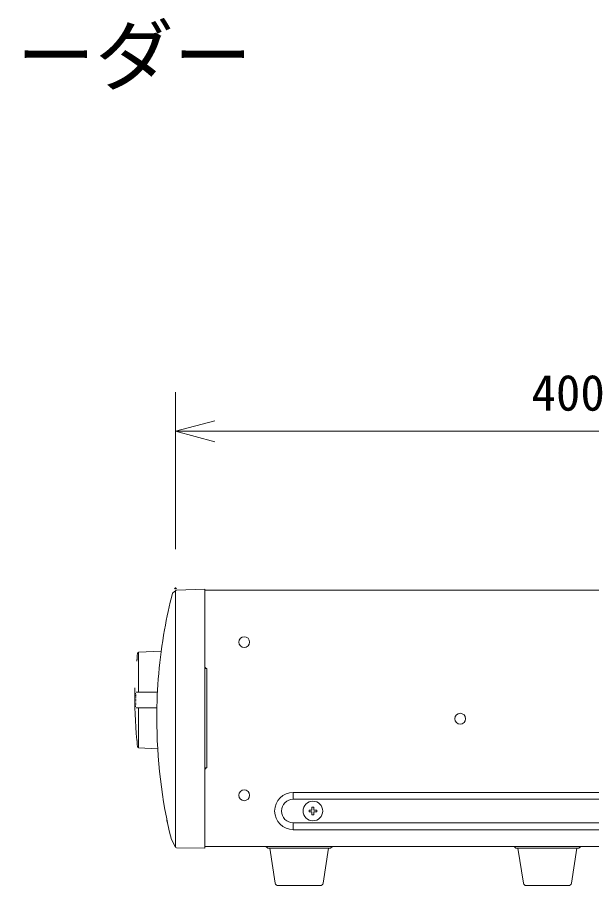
# Model space of a CAD drawing. Units: millimetres, scale not verified. Extents: x -62 to 63, y -57 to 57.
# Drawn here: x 4.58 to 33.83, y 12.92 to 57.14 of the extents above; entities that cross this region are included whole.
import ezdxf
from ezdxf.enums import TextEntityAlignment as Align

# ---------------------------------------------------------------- set-up
doc = ezdxf.new("R2010")
doc.units = ezdxf.units.MM
doc.header["$LTSCALE"] = 0.125
doc.header["$PDMODE"] = 32
doc.header["$PDSIZE"] = 0.0625
for name, color, linetype, lineweight in [('0-0_0', 7, 'Continuous', 9), ('0-4_GAIKEI', 7, 'Continuous', 9), ('0-5_SUNPO', 7, 'Continuous', 9)]:
    doc.layers.add(name, color=color, linetype=linetype, lineweight=lineweight)
doc.layers.add('0-1_DEFPOINTS', color=7, linetype='Continuous')
doc.layers.add('0-3_MOJI1', color=7, linetype='Continuous')
doc.styles.add('ＭＳ ゴシック', font='')
doc.styles.get('ＭＳ ゴシック').set_extended_font_data('MS Gothic')

# ---------------------------------------------------------------- blocks, each defined once
blk = doc.blocks.new('_OPEN30')
at = {"layer": '0-0_0'}
blk.add_line((0, 0), (-1, 0), dxfattribs=at)
blk.add_lwpolyline([(-1, 0.26795), (0, 0), (-1, -0.26795)], dxfattribs=at)
blk = doc.blocks.new('D4')
at = {"layer": '0-1_DEFPOINTS'}
for p in [(53.8434, 30.8679), (13.8434, 22.8679), (53.8434, 22.8679)]:
    blk.add_point(p, dxfattribs=at)
at = {"layer": '0-5_SUNPO'}
for p, q in [((13.8434, 24.8679), (13.8434, 32.8679)), ((53.8434, 24.8679), (53.8434, 32.8679)), ((15.8434, 30.8679), (51.8434, 30.8679))]:
    blk.add_line(p, q, dxfattribs=at)
at = {"layer": '0-5_SUNPO', "xscale": 2, "yscale": 2, "rotation": 180}
blk.add_blockref('_OPEN30', (13.8434, 30.8679), dxfattribs=at)
at = {"layer": '0-5_SUNPO', "xscale": 2, "yscale": 2}
blk.add_blockref('_OPEN30', (53.8434, 30.8679), dxfattribs=at)
at = {"layer": '0-5_SUNPO', "style": 'ＭＳ ゴシック'}
blk.add_text('400', height=1.833, dxfattribs=at).set_placement((31.9684, 31.3679), align=Align.BOTTOM_LEFT)

msp = doc.modelspace()

# ---------------------------------------------------------------- linework, layer by layer
at = {"layer": '0-4_GAIKEI', "color": 1, "lineweight": 18}
for p, q in [((12.6512, 27.9602), (12.4829, 27.8222)), ((10.746, 24.8032), (11.9076, 24.864)), ((10.746, 22.7722), (10.746, 24.8032)), ((10.6608, 24.352), (10.667, 24.413)), ((10.6824, 24.6169), (10.699, 24.7592)), ((10.6824, 24.6169), (10.6824, 24.4362)), ((14.2329, 23.9722), (14.1329, 23.9722)), ((14.2329, 18.9222), (14.2329, 23.9722)), ((10.5938, 22.6722), (10.5938, 22.723)), ((10.5938, 22.6722), (10.6208, 22.6722)), ((10.6208, 22.6587), (10.6205, 22.6587)), ((10.6208, 22.5927), (10.6206, 22.5927)), ((10.6208, 22.6587), (10.6208, 22.6722)), ((10.6208, 22.5927), (10.6208, 22.6137)), ((10.638, 22.7722), (11.7167, 22.7722)), ((10.6206, 22.1517), (10.6208, 22.1517)), ((10.6208, 22.5267), (10.6207, 22.5267)), ((10.6207, 22.2177), (10.6208, 22.2177)), ((10.6208, 22.5267), (10.6208, 22.5477)), ((10.6208, 22.4607), (10.6208, 22.4817)), ((10.6208, 22.3947), (10.6208, 22.4157)), ((10.6208, 22.3287), (10.6208, 22.3497)), ((10.6208, 22.2627), (10.6208, 22.2837)), ((10.6208, 22.1967), (10.6208, 22.2177)), ((10.6208, 22.1307), (10.6208, 22.1517)), ((10.5938, 22.0722), (10.6208, 22.0722)), ((10.5938, 22.0213), (10.5938, 22.0722)), ((10.6205, 22.0857), (10.6208, 22.0857)), ((10.6208, 22.0722), (10.6208, 22.0857)), ((10.638, 21.9722), (11.6882, 21.9722)), ((10.746, 19.9412), (10.746, 21.9722)), ((10.6824, 20.3081), (10.6824, 20.1275)), ((10.6824, 20.1275), (10.699, 19.9851)), ((10.746, 19.9412), (11.7287, 19.8897)), ((14.1329, 18.9222), (14.2329, 18.9222)), ((48.6329, 17.6722), (18.6329, 17.6722)), ((18.6329, 17.6722), (18.6329, 17.3222)), ((48.6329, 17.3222), (18.6329, 17.3222)), ((19.5829, 16.9172), (19.6829, 16.9172)), ((19.5829, 16.9172), (19.5829, 16.7722)), ((19.6829, 16.9172), (19.6829, 16.7722)), ((19.4379, 16.7722), (19.5829, 16.7722)), ((19.4379, 16.6722), (19.4379, 16.7722)), ((19.4379, 16.6722), (19.5829, 16.6722)), ((19.5829, 16.5272), (19.5829, 16.6722)), ((19.6829, 16.5272), (19.5829, 16.5272)), ((19.6829, 16.7722), (19.8279, 16.7722)), ((19.8279, 16.6722), (19.6829, 16.6722)), ((19.6829, 16.6722), (19.6829, 16.5272)), ((19.8279, 16.7722), (19.8279, 16.6722)), ((18.6329, 16.1222), (48.6329, 16.1222)), ((18.6329, 15.7722), (18.6329, 16.1222)), ((18.6329, 15.7722), (48.6329, 15.7722)), ((12.424, 15.2634), (12.6391, 14.8733)), ((17.2329, 14.9222), (17.3329, 14.8222)), ((20.5329, 14.8222), (17.3329, 14.8222)), ((17.7129, 13.0488), (17.4329, 14.8222)), ((20.1529, 13.0488), (20.4329, 14.8222)), ((20.6329, 14.9222), (20.5329, 14.8222)), ((29.8729, 14.9222), (29.9729, 14.8222)), ((33.1729, 14.8222), (29.9729, 14.8222)), ((30.3529, 13.0488), (30.0729, 14.8222)), ((32.7929, 13.0488), (33.0729, 14.8222)), ((33.2729, 14.9222), (33.1729, 14.8222)), ((20.0047, 12.9222), (17.8611, 12.9222)), ((32.6447, 12.9222), (30.5011, 12.9222))]:
    msp.add_line(p, q, dxfattribs=at)
at = {"layer": '0-4_GAIKEI', "lineweight": 18}
for p, q in [((12.6329, 14.8975), (12.6329, 27.9215)), ((14.1329, 28.0222), (12.6812, 27.9715)), ((14.1329, 28.0222), (14.1329, 14.8222)), ((14.1329, 27.9722), (52.5529, 27.9722)), ((12.682, 14.8475), (14.1329, 14.8222)), ((14.1329, 14.9222), (52.4329, 14.9222))]:
    msp.add_line(p, q, dxfattribs=at)
at = {"layer": '0-4_GAIKEI', "color": 1, "lineweight": 18}
for centre, radius in [((16.1329, 25.3222), 0.275), ((27.1329, 21.4222), 0.275), ((16.1329, 17.5222), 0.275), ((19.6329, 16.7222), 0.5)]:
    msp.add_circle(centre, radius, dxfattribs=at)
at = {"layer": '0-4_GAIKEI', "lineweight": 18}
for centre, start, end in [((12.6829, 27.9215), 92, 180), ((12.6829, 14.8975), 180, 269)]:
    msp.add_arc(centre, 0.05, start, end, dxfattribs=at)
at = {"layer": '0-4_GAIKEI', "color": 1, "lineweight": 18}
for centre, radius, start, end in [((37.8819, 21.3049), 26.2218, 165.60872, 169.8037), ((37.6639, 21.4545), 25.981, 170.04331, 179.95499), ((10.7486, 24.7532), 0.05, 93, 173.14535), ((10.6968, 24.4099), 0.03, 118.76748, 174.14336), ((14.1829, 24.0588), 0.05, 180, 240), ((14.1329, 23.9722), 0.05, 0, 60), ((30.5626, 22.3722), 20, 178.2235, 185.85664), ((37.6639, 21.4245), 25.981, 179.88883, 193.71784), ((10.6968, 20.3344), 0.03, 185.85664, 241.23252), ((10.7486, 19.9911), 0.05, 186.85465, 267), ((14.1829, 18.8356), 0.05, 120, 180), ((14.1329, 18.9222), 0.05, 300, 0), ((18.6329, 16.7222), 0.95, 90, 270), ((18.6329, 16.7222), 0.6, 90, 270), ((12.3129, 16.2371), 0.1247, 158.60381, 224.5249), ((17.8611, 13.0722), 0.15, 188.97263, 270), ((20.0047, 13.0722), 0.15, 270, 351.02737), ((30.5011, 13.0722), 0.15, 188.97263, 270), ((32.6447, 13.0722), 0.15, 270, 351.02737)]:
    msp.add_arc(centre, radius, start, end, dxfattribs=at)

# ---------------------------------------------------------------- block references
at = {"layer": '0-5_SUNPO'}
msp.add_blockref('D4', (-1.2105, 5.1927), dxfattribs=at)

# ---------------------------------------------------------------- texts
at = {"layer": '0-3_MOJI1', "style": 'ＭＳ ゴシック'}
msp.add_text('デジタルディスクレコーダー', height=2.933, dxfattribs=at).set_placement((-35.4654, 52.8507), align=Align.BOTTOM_LEFT)

doc.saveas('drawing.dxf')
